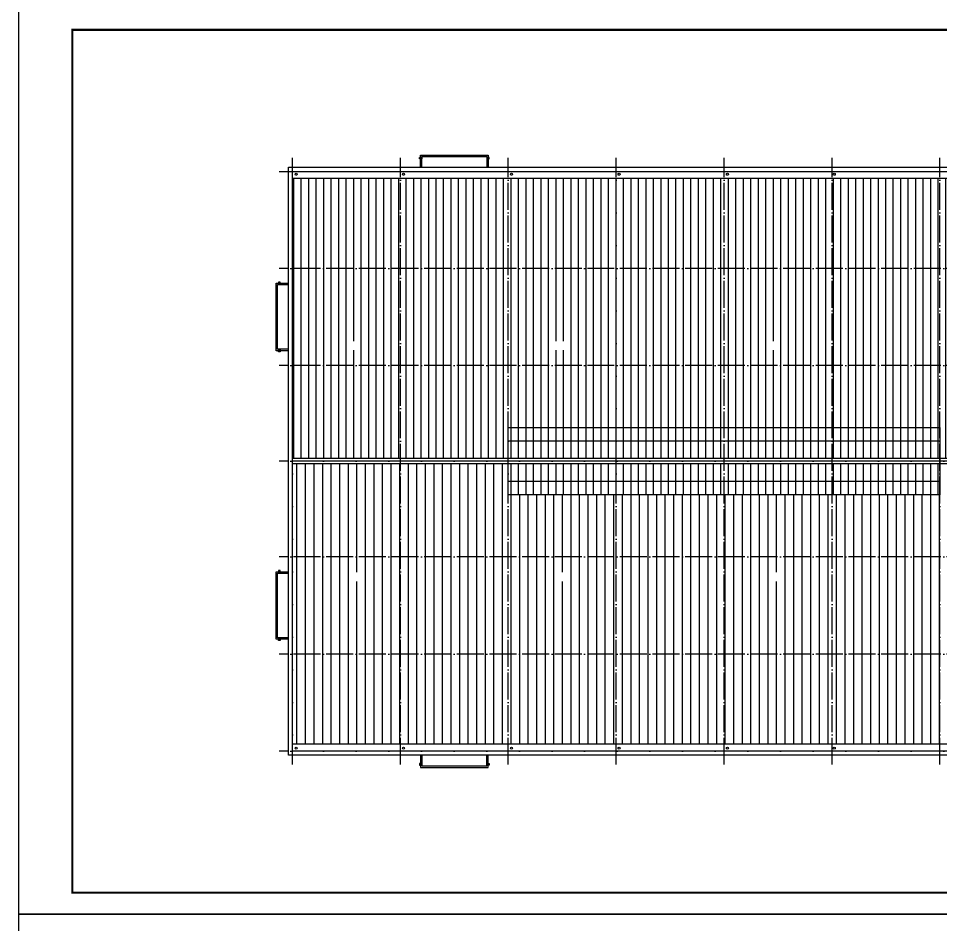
# Model space of a CAD drawing. Extents: x 1036631 to 1215829, y 514619 to 909419.
# Drawn here: x 1096949 to 1165314, y 648259 to 715459 of the extents above; entities that cross this region are included whole.
import ezdxf

# ---------------------------------------------------------------- set-up
doc = ezdxf.new("R2010")
doc.units = 0
doc.header["$LTSCALE"] = 1000
doc.header["$MEASUREMENT"] = 0
doc.linetypes.add('DOTE', pattern=[2.42, 2, -0.2, 0.02, -0.2])
for name, color, linetype in [('DOTE', 1, 'Continuous'), ('PUB_TITLE', 4, 'Continuous'), ('卫浴', 7, 'Continuous'), ('粉刷', 8, 'Continuous'), ('落水管', 6, 'Continuous')]:
    doc.layers.add(name, color=color, linetype=linetype)
pattern_1 = [(90, (0, 19974.9), (-555.625, 6e-14), [])]

msp = doc.modelspace()

# ---------------------------------------------------------------- hatches: boundary and pattern name
at = {"layer": '粉刷'}
h = msp.add_hatch(dxfattribs=at)
h.set_pattern_fill('ANSI31', color=256, scale=350, angle=45, style=0)
h.set_pattern_definition(pattern_1)
h.paths.add_polyline_path([(1133267, 685019), (1133267, 682819), (1117267, 682819), (1117267, 703600), (1181267, 703600), (1181267, 682819), (1165267, 682819), (1165267, 685019)])
edge = h.paths.add_edge_path(flags=16)
edge.add_line((1121547, 691526), (1122340, 691526))
edge.add_line((1122340, 691526), (1122340, 690856))
edge.add_line((1122340, 690856), (1121547, 690856))
edge.add_line((1121547, 690856), (1121547, 691526))
edge.add_line((1121944, 691540), (1121944, 694119))
edge.add_line((1121944, 694119), (1121944, 694569))
edge = h.paths.add_edge_path(flags=16)
edge.add_line((1136773, 691526), (1137566, 691526))
edge.add_line((1137566, 691526), (1137566, 690856))
edge.add_line((1137566, 690856), (1136773, 690856))
edge.add_line((1136773, 690856), (1136773, 691526))
edge.add_line((1137170, 691540), (1137170, 694119))
edge.add_line((1137170, 694119), (1137170, 694569))
edge = h.paths.add_edge_path(flags=16)
edge.add_line((1152566, 691526), (1153359, 691526))
edge.add_line((1153359, 691526), (1153359, 690856))
edge.add_line((1153359, 690856), (1152566, 690856))
edge.add_line((1152566, 690856), (1152566, 691526))
edge.add_line((1152962, 691540), (1152962, 694119))
edge.add_line((1152962, 694119), (1152962, 694569))
edge = h.paths.add_edge_path(flags=16)
edge.add_line((1168835, 691526), (1169628, 691526))
edge.add_line((1169628, 691526), (1169628, 690856))
edge.add_line((1169628, 690856), (1168835, 690856))
edge.add_line((1168835, 690856), (1168835, 691526))
edge.add_line((1169231, 691540), (1169231, 694119))
edge.add_line((1169231, 694119), (1169231, 694569))
h = msp.add_hatch(dxfattribs=at)
h.set_pattern_fill('ANSI31', color=256, scale=350, angle=45, style=0)
h.set_pattern_definition(pattern_1)
h.paths.add_polyline_path([(1165267, 681119), (1165267, 682419), (1133267, 682419), (1133267, 681119)])
h.paths.add_polyline_path([(1133267, 681119), (1133267, 680119), (1165267, 680119), (1165267, 681119)])
h.paths.add_polyline_path([(1133267, 684119), (1133267, 682819), (1165267, 682819), (1165267, 684119)])
h.paths.add_polyline_path([(1165267, 684119), (1165267, 685119), (1133267, 685119), (1133267, 684119)])
h = msp.add_hatch(dxfattribs=at)
h.set_pattern_fill('ANSI31', color=256, scale=400, angle=45, style=0)
h.set_pattern_definition([(90, (0, 19974.9), (-635, 6e-14), [])])
h.paths.add_polyline_path([(1133267, 680119), (1133267, 682419), (1117267, 682419), (1117267, 661638), (1181267, 661638), (1181267, 682419), (1165267, 682419), (1165267, 680119)])
edge = h.paths.add_edge_path(flags=16)
edge.add_line((1121547, 673712), (1122340, 673712))
edge.add_line((1122340, 673712), (1122340, 674381))
edge.add_line((1122340, 674381), (1121547, 674381))
edge.add_line((1121547, 674381), (1121547, 673712))
edge.add_line((1121944, 673697), (1121944, 671118))
edge.add_line((1121944, 671118), (1121944, 670668))
edge = h.paths.add_edge_path(flags=16)
edge.add_line((1136773, 673712), (1137566, 673712))
edge.add_line((1137566, 673712), (1137566, 674381))
edge.add_line((1137566, 674381), (1136773, 674381))
edge.add_line((1136773, 674381), (1136773, 673712))
edge.add_line((1137170, 673697), (1137170, 671118))
edge.add_line((1137170, 671118), (1137170, 670668))
edge = h.paths.add_edge_path(flags=16)
edge.add_line((1152566, 673712), (1153359, 673712))
edge.add_line((1153359, 673712), (1153359, 674381))
edge.add_line((1153359, 674381), (1152566, 674381))
edge.add_line((1152566, 674381), (1152566, 673712))
edge.add_line((1152962, 673697), (1152962, 671118))
edge.add_line((1152962, 671118), (1152962, 670668))
edge = h.paths.add_edge_path(flags=16)
edge.add_line((1168835, 673712), (1169628, 673712))
edge.add_line((1169628, 673712), (1169628, 674381))
edge.add_line((1169628, 674381), (1168835, 674381))
edge.add_line((1168835, 674381), (1168835, 673712))
edge.add_line((1169231, 673697), (1169231, 671118))
edge.add_line((1169231, 671118), (1169231, 670668))

# ---------------------------------------------------------------- linework, layer by layer
for p, q in [((1181267, 703600), (1117267, 703600)), ((1165267, 684119), (1133267, 684119)), ((1181267, 682819), (1117267, 682819)), ((1181267, 682619), (1117267, 682619)), ((1181267, 682419), (1117267, 682419)), ((1165267, 681119), (1133267, 681119)), ((1181267, 661638), (1117267, 661638))]:
    msp.add_line(p, q)
for points in [[(1126767, 704419), (1126767, 705319), (1131767, 705319), (1131767, 704419)], [(1126867, 704419), (1126867, 705219), (1131667, 705219), (1131667, 704419)], [(1116967, 690819), (1116067, 690819), (1116067, 695819), (1116967, 695819)], [(1116967, 690919), (1116167, 690919), (1116167, 695719), (1116967, 695719)], [(1116967, 669419), (1116067, 669419), (1116067, 674419), (1116967, 674419)], [(1116967, 669519), (1116167, 669519), (1116167, 674319), (1116967, 674319)], [(1126767, 660819), (1126767, 659919), (1131767, 659919), (1131767, 660819)], [(1126867, 660819), (1126867, 660019), (1131667, 660019), (1131667, 660819)]]:
    msp.add_lwpolyline(points)
for points in [[(1116967, 704419), (1181567, 704419), (1181567, 660819), (1116967, 660819)], [(1117267, 704119), (1181267, 704119), (1181267, 661119), (1117267, 661119)], [(1133267, 685119), (1165267, 685119), (1165267, 680119), (1133267, 680119)]]:
    msp.add_lwpolyline(points, close=True)
at = {"layer": 'DOTE', "color": 251, "linetype": 'DOTE'}
for p, q in [((1117267, 660119), (1117267, 705119)), ((1125267, 660119), (1125267, 705119)), ((1133267, 660119), (1133267, 705119)), ((1141267, 660119), (1141267, 705119)), ((1149267, 660119), (1149267, 705119)), ((1157267, 660119), (1157267, 705119)), ((1165267, 660119), (1165267, 705119)), ((1116267, 704119), (1182267, 704119)), ((1182267, 696919), (1116267, 696919)), ((1182267, 689719), (1116267, 689719)), ((1182267, 682619), (1116267, 682619)), ((1182267, 675519), (1116267, 675519)), ((1182267, 668319), (1116267, 668319)), ((1182267, 661119), (1116267, 661119))]:
    msp.add_line(p, q, dxfattribs=at)
at = {"layer": 'PUB_TITLE'}
for points in [[(1096949, 649019), (1215829, 649019), (1215829, 716219), (1096949, 716219)], [(1096949, 581819), (1215829, 581819), (1215829, 649019), (1096949, 649019)]]:
    msp.add_lwpolyline(points, close=True, dxfattribs=at)
at = {"layer": 'PUB_TITLE', "const_width": 160}
msp.add_lwpolyline([(1100949, 650619), (1214229, 650619), (1214229, 714619), (1100949, 714619)], close=True, dxfattribs=at)
at = {"layer": '卫浴', "color": 1}
for centre in [(1117535, 703899), (1125504, 703899), (1133505, 703899), (1141477, 703899), (1149507, 703899), (1157436, 703899), (1117535, 661339), (1125504, 661339), (1133505, 661339), (1141477, 661339), (1149507, 661339), (1157436, 661339)]:
    msp.add_circle(centre, 75, dxfattribs=at)
at = {"layer": '落水管'}
for points in [[(1126673, 705152), (1126867, 705152), (1126867, 705036), (1126673, 705036)], [(1131860, 705152), (1131667, 705152), (1131667, 705036), (1131860, 705036)], [(1116233, 695912), (1116233, 695719), (1116350, 695719), (1116350, 695912)], [(1116233, 690726), (1116233, 690919), (1116350, 690919), (1116350, 690726)], [(1116233, 674512), (1116233, 674319), (1116350, 674319), (1116350, 674512)], [(1116233, 669326), (1116233, 669519), (1116350, 669519), (1116350, 669326)], [(1126673, 660085), (1126867, 660085), (1126867, 660202), (1126673, 660202)], [(1131860, 660085), (1131667, 660085), (1131667, 660202), (1131860, 660202)]]:
    msp.add_lwpolyline(points, close=True, dxfattribs=at)

doc.saveas('drawing.dxf')
